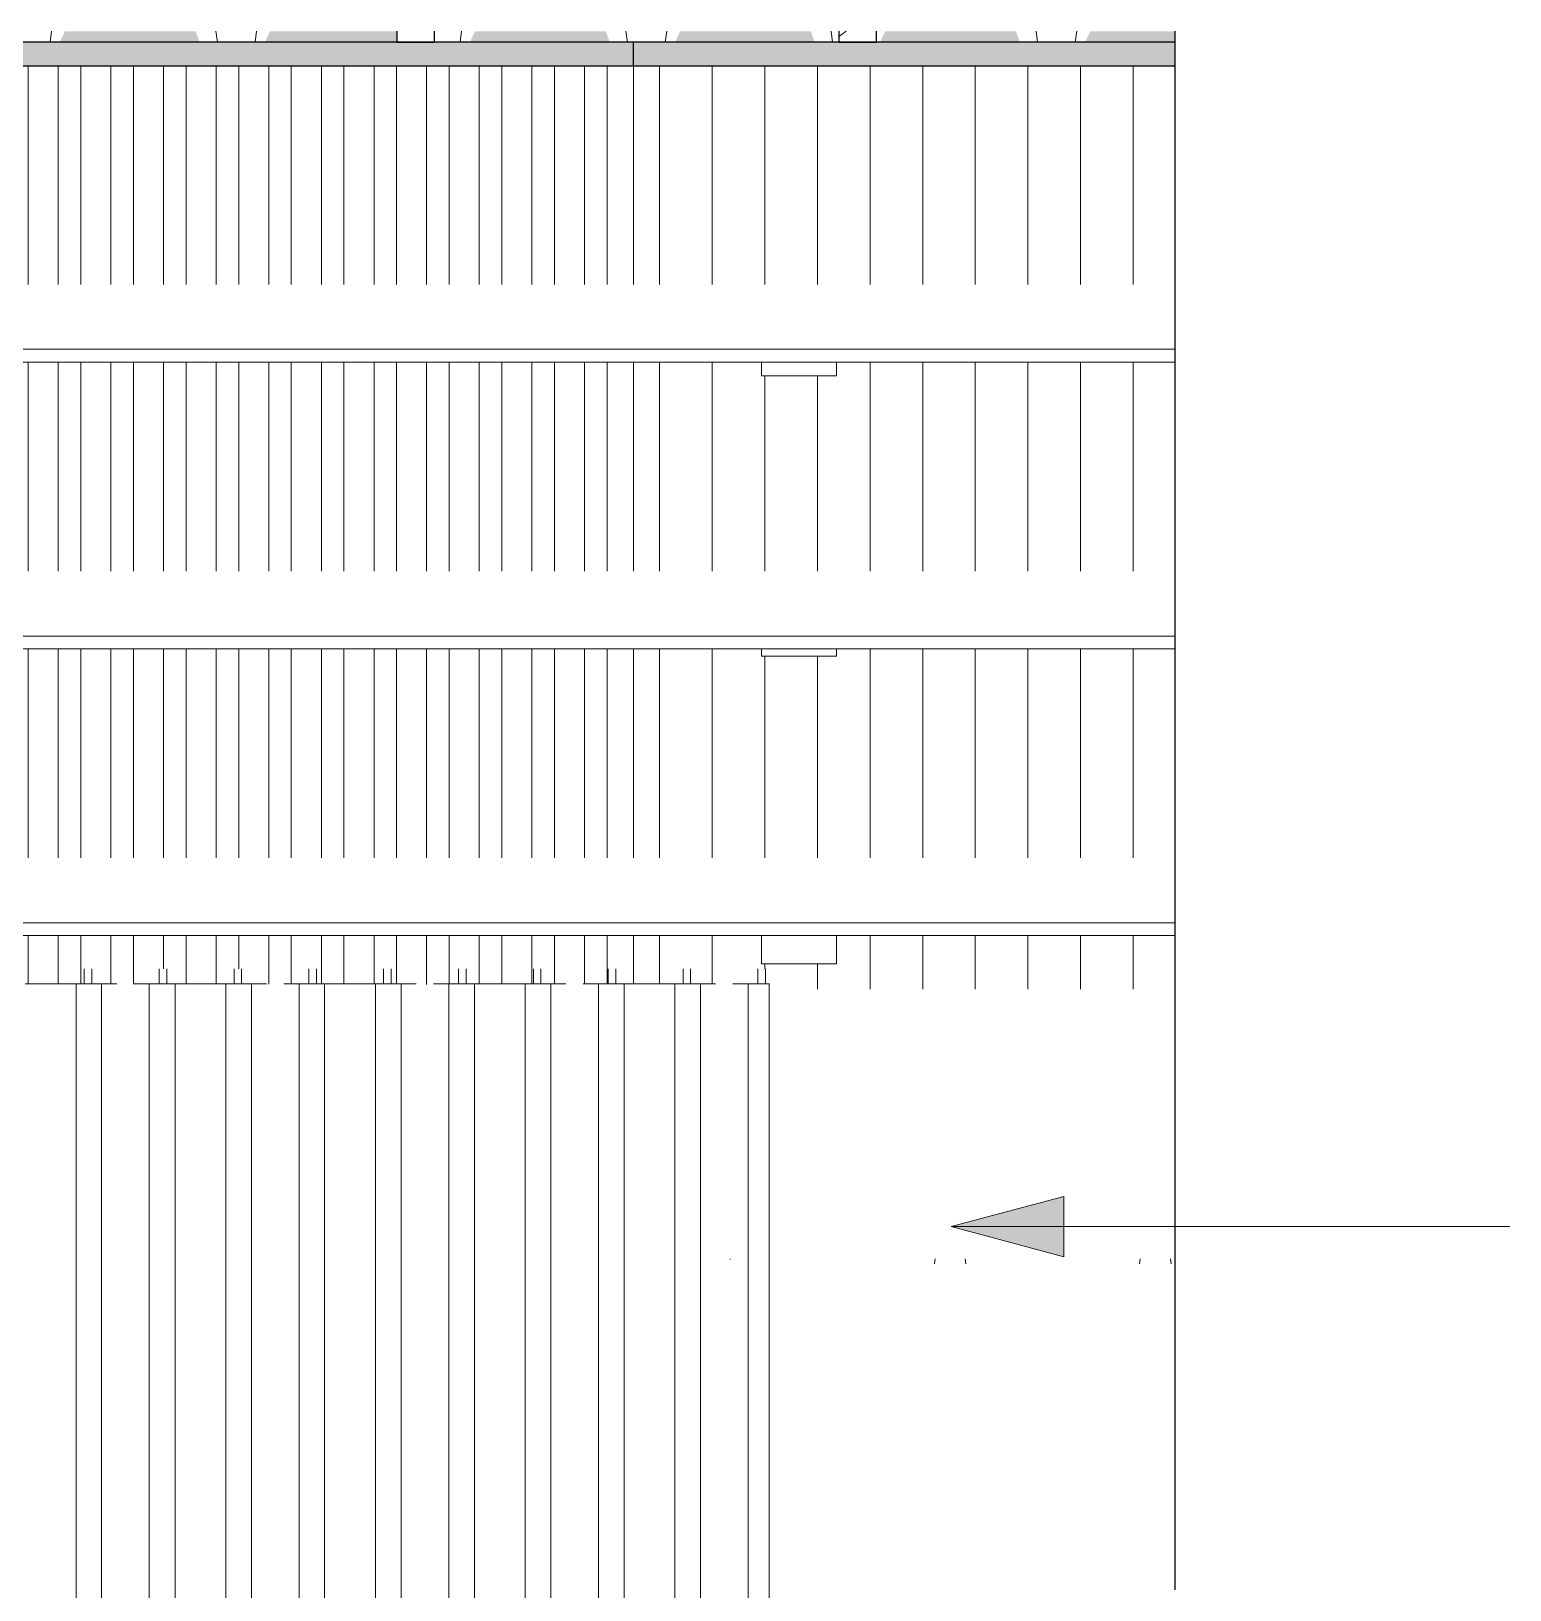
# Model space of a CAD drawing. Header units: millimetres. Extents: x -13140 to 14823, y 100 to 6213.
# Drawn here: x -1899 to 68, y 2980 to 5053 of the extents above; entities that cross this region are included whole.
import ezdxf

# ---------------------------------------------------------------- set-up
doc = ezdxf.new("R2010")
doc.units = ezdxf.units.MM
for name, color, linetype, lineweight in [('A-GLAZ-CURT', 52, 'Continuous', 9), ('A-GLAZ-CWMG', 51, 'Continuous', 9), ('A-ROOF', 132, 'Continuous', 9), ('A-ROOF-PATT', 132, 'Continuous', 9), ('A-WALL', 113, 'Continuous', 25), ('E-LITE-EQPM', 33, 'Continuous', 9), ('G-ANNO-TEXT', 231, 'Continuous', 9), ('I-FURN', 30, 'Continuous', 9)]:
    doc.layers.add(name, color=color, linetype=linetype, lineweight=lineweight)

# ---------------------------------------------------------------- blocks, each defined once
blk = doc.blocks.new('Blks_Decor Maisons du Monde_Cortina de Tecido - Bege-4411411-ELEVAÇÃO 2 SUÍTE')
at = {"layer": 'I-FURN', "color": 55}
for p, q in [((6024.6, 3786), (6024.6, 3806.1)), ((6034.6, 3806.1), (6034.6, 3786)), ((6124.2, 3786), (6124.2, 3806.1)), ((6134.2, 3806.1), (6134.2, 3786)), ((6223.8, 3786), (6223.8, 3806.1)), ((6233.8, 3806.1), (6233.8, 3786)), ((6323.4, 3786), (6323.4, 3806.1)), ((6333.4, 3806.1), (6333.4, 3786)), ((6422.9, 3786), (6422.9, 3806.1)), ((6432.9, 3806.1), (6432.9, 3786)), ((6522.5, 3786), (6522.5, 3806.1)), ((6532.5, 3806.1), (6532.5, 3786)), ((6622.1, 3786), (6622.1, 3806.1)), ((6632.1, 3806.1), (6632.1, 3786)), ((6721.7, 3786), (6721.7, 3806.1)), ((6731.7, 3806.1), (6731.7, 3786)), ((6821.2, 3786), (6821.2, 3806.1)), ((6831.2, 3806.1), (6831.2, 3786)), ((6920.8, 3786), (6920.8, 3806.1)), ((6930.8, 3806.1), (6930.8, 3786)), ((6013.6, 775), (6013.6, 3786)), ((6013.6, 3786), (6019.6, 3786)), ((6019.6, 3786), (6039.6, 3786)), ((6034.6, 3786), (6024.6, 3786)), ((6039.6, 3786), (6047.7, 3786)), ((6047.7, 775), (6047.7, 3786)), ((6111.1, 3786), (6111.1, 768.7)), ((6111.1, 3786), (6119.2, 3786)), ((6119.2, 3786), (6139.2, 3786)), ((6134.2, 3786), (6124.2, 3786)), ((6139.2, 3786), (6145.3, 3786)), ((6145.3, 3786), (6145.3, 721.4)), ((6212.7, 617.4), (6212.7, 3786)), ((6212.7, 3786), (6218.8, 3786)), ((6218.8, 3786), (6238.8, 3786)), ((6233.8, 3786), (6223.8, 3786)), ((6238.8, 3786), (6246.9, 3786)), ((6246.9, 564.8), (6246.9, 3786)), ((6310.3, 3786), (6310.3, 468.2)), ((6310.3, 3786), (6318.4, 3786)), ((6318.4, 3786), (6338.4, 3786)), ((6333.4, 3786), (6323.4, 3786)), ((6338.4, 3786), (6344.4, 3786)), ((6344.4, 3786), (6344.4, 416.2)), ((6411.9, 313.7), (6411.9, 3786)), ((6411.9, 3786), (6417.9, 3786)), ((6417.9, 3786), (6437.9, 3786)), ((6432.9, 3786), (6422.9, 3786)), ((6437.9, 3786), (6446, 3786)), ((6446, 261.3), (6446, 3786)), ((6509.4, 3786), (6509.4, 220)), ((6509.4, 3786), (6517.5, 3786)), ((6517.5, 3786), (6537.5, 3786)), ((6532.5, 3786), (6522.5, 3786)), ((6537.5, 3786), (6543.6, 3786)), ((6543.6, 3786), (6543.6, 220)), ((6611, 220), (6611, 3786)), ((6611, 3786), (6617.1, 3786)), ((6617.1, 3786), (6637.1, 3786)), ((6632.1, 3786), (6622.1, 3786)), ((6637.1, 3786), (6645.2, 3786)), ((6645.2, 220), (6645.2, 3786)), ((6708.6, 3786), (6708.6, 220)), ((6708.6, 3786), (6716.7, 3786)), ((6716.7, 3786), (6736.7, 3786)), ((6731.7, 3786), (6721.7, 3786)), ((6736.7, 3786), (6742.7, 3786)), ((6742.7, 3786), (6742.7, 220)), ((6810.2, 220), (6810.2, 3786)), ((6810.2, 3786), (6816.2, 3786)), ((6816.2, 3786), (6836.2, 3786)), ((6831.2, 3786), (6821.2, 3786)), ((6836.2, 3786), (6844.3, 3786)), ((6844.3, 220), (6844.3, 3786)), ((6907.7, 3786), (6907.7, 220)), ((6907.7, 3786), (6915.8, 3786)), ((6915.8, 3786), (6935.8, 3786)), ((6930.8, 3786), (6920.8, 3786)), ((6935.8, 220), (6935.8, 3786))]:
    blk.add_line(p, q, dxfattribs=at)
for points in [[(5946.1, 3786), (5946.1, 3786), (5947.8, 3786), (5955.2, 3786), (5966.3, 3786), (5979.8, 3786), (5993.4, 3786), (6004.5, 3786), (6011.8, 3786), (6013.6, 3786), (6013.6, 3786)], [(6145.3, 3786), (6145.3, 3786), (6147, 3786), (6154.4, 3786), (6165.5, 3786), (6179, 3786), (6192.5, 3786), (6203.6, 3786), (6211, 3786), (6212.7, 3786), (6212.7, 3786)], [(6344.4, 3786), (6344.4, 3786), (6346.1, 3786), (6353.5, 3786), (6364.6, 3786), (6378.1, 3786), (6391.7, 3786), (6402.8, 3786), (6410.1, 3786), (6411.9, 3786), (6411.9, 3786)], [(6543.6, 3786), (6543.6, 3786), (6545.3, 3786), (6552.7, 3786), (6563.8, 3786), (6577.3, 3786), (6590.8, 3786), (6601.9, 3786), (6609.3, 3786), (6611, 3786), (6611, 3786)], [(6742.7, 3786), (6742.7, 3786), (6744.4, 3786), (6751.8, 3786), (6762.9, 3786), (6776.4, 3786), (6790, 3786), (6801.1, 3786), (6808.4, 3786), (6810.2, 3786), (6810.2, 3786)]]:
    blk.add_open_spline(points, degree=3, dxfattribs=at)
for points, knots in [([(6047.7, 3786), (6047.7, 3786), (6049.4, 3786), (6056.6, 3786), (6063.8, 3786), (6067.7, 3786), (6067.8, 3786)], [0, 0, 0, 0, 0.392699, 0.785398, 1.178097, 1.189687, 1.189687, 1.189687, 1.189687]), ([(6091, 3786), (6091.1, 3786), (6095, 3786), (6102.3, 3786), (6109.4, 3786), (6111.1, 3786), (6111.1, 3786)], [1.951906, 1.951906, 1.951906, 1.951906, 1.963495, 2.356194, 2.748894, 3.141593, 3.141593, 3.141593, 3.141593]), ([(6246.9, 3786), (6246.9, 3786), (6248.5, 3786), (6255.7, 3786), (6263, 3786), (6266.9, 3786), (6267, 3786)], [0, 0, 0, 0, 0.392699, 0.785398, 1.178097, 1.189687, 1.189687, 1.189687, 1.189687]), ([(6290.1, 3786), (6290.3, 3786), (6294.2, 3786), (6301.4, 3786), (6308.6, 3786), (6310.3, 3786), (6310.3, 3786)], [1.951906, 1.951906, 1.951906, 1.951906, 1.963495, 2.356194, 2.748894, 3.141593, 3.141593, 3.141593, 3.141593]), ([(6446, 3786), (6446, 3786), (6447.7, 3786), (6454.9, 3786), (6462.1, 3786), (6466, 3786), (6466.1, 3786)], [0, 0, 0, 0, 0.392699, 0.785398, 1.178097, 1.189687, 1.189687, 1.189687, 1.189687]), ([(6489.3, 3786), (6489.4, 3786), (6493.3, 3786), (6500.6, 3786), (6507.7, 3786), (6509.4, 3786), (6509.4, 3786)], [1.951906, 1.951906, 1.951906, 1.951906, 1.963495, 2.356194, 2.748894, 3.141593, 3.141593, 3.141593, 3.141593]), ([(6645.2, 3786), (6645.2, 3786), (6646.8, 3786), (6654, 3786), (6661.3, 3786), (6665.2, 3786), (6665.3, 3786)], [0, 0, 0, 0, 0.392699, 0.785398, 1.178097, 1.189687, 1.189687, 1.189687, 1.189687]), ([(6688.4, 3786), (6688.6, 3786), (6692.5, 3786), (6699.7, 3786), (6706.9, 3786), (6708.6, 3786), (6708.6, 3786)], [1.951906, 1.951906, 1.951906, 1.951906, 1.963495, 2.356194, 2.748894, 3.141593, 3.141593, 3.141593, 3.141593]), ([(6844.3, 3786), (6844.3, 3786), (6846, 3786), (6853.2, 3786), (6860.4, 3786), (6864.3, 3786), (6864.4, 3786)], [0, 0, 0, 0, 0.392699, 0.785398, 1.178097, 1.189687, 1.189687, 1.189687, 1.189687]), ([(6887.6, 3786), (6887.7, 3786), (6891.6, 3786), (6898.9, 3786), (6906, 3786), (6907.7, 3786), (6907.7, 3786)], [1.951906, 1.951906, 1.951906, 1.951906, 1.963495, 2.356194, 2.748894, 3.141593, 3.141593, 3.141593, 3.141593])]:
    blk.add_open_spline(points, degree=3, knots=knots, dxfattribs=at)
blk = doc.blocks.new('Rectangular Mullion - Caibro-3577406-ELEVAÇÃO 2 SUÍTE')
at = {"layer": 'A-GLAZ-CWMG'}
h = blk.add_hatch(dxfattribs=at)
h.set_pattern_fill('FP_9', color=256, style=0, pattern_type=2)
h.set_pattern_definition([(216.87, (237.535, 254), (761.9991, 508.00136), [127, -1143]), (206.565, (389.94, 177.8), (-254.0006, -253.9997), [283.981, -283.981]), (198.435, (389.935, 50.8), (-507.99976, -254.0006), [160.644, -642.575])])
h.paths.add_polyline_path([(7028.7, 5038.3), (7078.7, 5038.3), (7078.5, 5052.9), (7028.7, 5052.9)])
at = {"layer": 'A-GLAZ-CWMG', "lineweight": 25}
for p, q in [((7028.7, 5052.9), (7028.7, 5038.3)), ((7028.7, 5038.3), (7078.7, 5038.3)), ((7078.7, 5038.3), (7078.7, 5052.9))]:
    blk.add_line(p, q, dxfattribs=at)
blk = doc.blocks.new('Rectangular Mullion - Caibro-V13-ELEVAÇÃO 2 SUÍTE')
at = {"layer": 'A-GLAZ-CWMG', "lineweight": 25}
for p, q in [((6440.4, 5052.9), (6440.4, 5038.3)), ((6440.4, 5038.3), (6490.4, 5038.3)), ((6490.4, 5038.3), (6490.4, 5052.9))]:
    blk.add_line(p, q, dxfattribs=at)
blk = doc.blocks.new('Rectangular Mullion - Terça-3638543-ELEVAÇÃO 2 SUÍTE')
at = {"layer": 'A-GLAZ-CWMG'}
for p, q in [((7475.4, 3867.2), (5728.3, 3867.2)), ((5728.3, 3850), (7475.4, 3850))]:
    blk.add_line(p, q, dxfattribs=at)
blk = doc.blocks.new('Rectangular Mullion - Terça-V20-ELEVAÇÃO 2 SUÍTE')
at = {"layer": 'A-GLAZ-CWMG'}
for p, q in [((7475.4, 4248.5), (5728.3, 4248.5)), ((5728.3, 4231.3), (7475.4, 4231.3))]:
    blk.add_line(p, q, dxfattribs=at)
blk = doc.blocks.new('Rectangular Mullion - Terça-V21-ELEVAÇÃO 2 SUÍTE')
at = {"layer": 'A-GLAZ-CWMG'}
for p, q in [((7475.4, 4629.8), (3975.4, 4629.8)), ((3975.4, 4612.6), (7475.4, 4612.6))]:
    blk.add_line(p, q, dxfattribs=at)
blk = doc.blocks.new('COLONIAL BASE - COLONIAL BASE-V23-ELEVAÇÃO 2 SUÍTE')
at = {"layer": 'A-GLAZ-CURT'}
blk.add_line((5560.7, 3413.4), (5559.8, 3420), dxfattribs=at)
blk = doc.blocks.new('COLONIAL BASE - COLONIAL BASE-3578828-ELEVAÇÃO 2 SUÍTE')
at = {"layer": 'A-GLAZ-CURT'}
for p, q in [((5287.9, 3413.4), (5287, 3420)), ((5519.8, 3420), (5518.8, 3413.4))]:
    blk.add_line(p, q, dxfattribs=at)
blk = doc.blocks.new('COLONIAL BASE - COLONIAL BASE-V22-ELEVAÇÃO 2 SUÍTE')
at = {"layer": 'A-GLAZ-CURT'}
blk.add_line((5246.9, 3420), (5246, 3413.4), dxfattribs=at)
blk = doc.blocks.new('COLONIAL BASE - COLONIAL BASE-V24-ELEVAÇÃO 2 SUÍTE')
at = {"layer": 'A-GLAZ-CURT'}
blk.add_line((6883.9, 3420), (6883.7, 3419.1), dxfattribs=at)
blk = doc.blocks.new('COLONIAL BASE - COLONIAL BASE-4234113-ELEVAÇÃO 2 SUÍTE')
at = {"layer": 'A-GLAZ-CURT'}
blk.add_line((7343.1, 5038.3), (7345.1, 5052.9), dxfattribs=at)
blk = doc.blocks.new('COLONIAL BASE - COLONIAL BASE-V25-ELEVAÇÃO 2 SUÍTE')
at = {"layer": 'A-GLAZ-CURT'}
blk.add_line((7290.9, 5052.9), (7292.9, 5038.3), dxfattribs=at)
blk = doc.blocks.new('COLONIAL BASE - COLONIAL BASE-V26-ELEVAÇÃO 2 SUÍTE')
at = {"layer": 'A-GLAZ-CURT'}
for p, q in [((6797.5, 5038.3), (6799.5, 5052.9)), ((7018.1, 5052.9), (7020.1, 5038.3))]:
    blk.add_line(p, q, dxfattribs=at)
blk = doc.blocks.new('SPOT DIRECIONAVEL - SPOT DIRECIONAVEL-4752158-ELEVAÇÃO 2 SUÍTE')
at = {"layer": 'E-LITE-EQPM'}
for p, q in [((6925.4, 4594.7), (6925.4, 4612.6)), ((7025.4, 4594.7), (7025.4, 4612.6)), ((7025.4, 4594.7), (6925.4, 4594.7))]:
    blk.add_line(p, q, dxfattribs=at)
blk = doc.blocks.new('SPOT DIRECIONAVEL - SPOT DIRECIONAVEL-V39-ELEVAÇÃO 2 SUÍTE')
at = {"layer": 'E-LITE-EQPM'}
for p, q in [((6925.4, 4221.7), (6925.4, 4231.3)), ((7025.4, 4221.7), (7025.4, 4231.3)), ((7025.4, 4221.7), (6925.4, 4221.7))]:
    blk.add_line(p, q, dxfattribs=at)
blk = doc.blocks.new('SPOT DIRECIONAVEL - SPOT DIRECIONAVEL-V40-ELEVAÇÃO 2 SUÍTE')
at = {"layer": 'E-LITE-EQPM'}
for p, q in [((6925.4, 3812.4), (6925.4, 3850)), ((7025.4, 3812.4), (7025.4, 3850)), ((7025.4, 3812.4), (6925.4, 3812.4))]:
    blk.add_line(p, q, dxfattribs=at)

msp = doc.modelspace()

# ---------------------------------------------------------------- hatches: boundary and pattern name
at = {"layer": 'A-ROOF-PATT'}
for points in [[(-5368.392, 5006.988), (-376.676, 5006.988), (-376.676, 5038.309), (-5467.829, 5038.309), (-5467.829, 5006.988), (-5388.28, 5006.988)], [(-5467.829, 5006.988), (-1097.561, 5006.988), (-1097.561, 5038.309), (-5467.829, 5038.309)]]:
    msp.add_hatch(color=256, dxfattribs=at).paths.add_polyline_path(points)
h = msp.add_hatch(dxfattribs=at)
h.set_pattern_fill('FP_7', color=256, style=0, pattern_type=2)
h.set_pattern_definition([(0, (-7791.98, 1335.25), (0, 65.688), [30.48, -121.92]), (16.032, (-7852.941, 1322.114), (216.983637, 84.24892), [31.713, -443.988]), (163.968, (-7700.541, 1322.114), (-216.983637, 84.24892), [31.713, -443.988]), (8.176, (-7822.461, 1330.873), (359.59564, 73.560326), [30.793, -431.102]), (351.824, (-7761.501, 1335.252), (359.59564, -73.560326), [30.793, -431.096]), (90, (-7852.94, 1322.11), (-152.4, 9e-15), [])])
h.paths.add_polyline_path([(-2133.593, 5038.309), (-2000.895, 5038.309), (-2000.895, 5052.925), (-2126.895, 5052.761), (-2131.244, 5043.667), (-2133.869, 5038.309)])
h.paths.add_polyline_path([(-377.561, 5038.309), (-377.561, 5052.925), (-489.972, 5052.761), (-494.321, 5043.667), (-497.023, 5038.309), (-416.451, 5038.309)])
h.paths.add_polyline_path([(-3765.895, 5038.309), (-3765.895, 5048.174), (-3770.516, 5038.309)])
h.paths.add_polyline_path([(-5407.792, 5038.309), (-5221.541, 5038.309), (-5226.879, 5052.925), (-5400.741, 5052.761), (-5405.091, 5043.667), (-5407.715, 5038.462)])
h.paths.add_polyline_path([(-3715.895, 5038.309), (-3584.618, 5038.309), (-3589.955, 5052.925), (-3715.895, 5052.925)])
h.paths.add_polyline_path([(-3861.633, 5038.309), (-3857.438, 5038.309), (-3862.776, 5052.925), (-4036.639, 5052.761), (-4040.988, 5043.667), (-4043.336, 5038.309), (-3876.844, 5038.309)])
h.paths.add_polyline_path([(-587.787, 5038.309), (-583.592, 5038.309), (-588.93, 5052.925), (-762.792, 5052.761), (-767.142, 5043.667), (-769.49, 5038.309), (-615.324, 5038.309)])
h.paths.add_polyline_path([(-3498.048, 5038.309), (-3311.797, 5038.309), (-3317.135, 5052.925), (-3490.998, 5052.761), (-3495.347, 5043.667), (-3497.971, 5038.462)])
h.paths.add_polyline_path([(-860.608, 5038.309), (-856.413, 5038.309), (-861.75, 5052.925), (-1035.613, 5052.761), (-1039.962, 5043.667), (-1042.311, 5038.309), (-893.746, 5038.309)])
h.paths.add_polyline_path([(-5134.972, 5038.309), (-4948.72, 5038.309), (-4954.058, 5052.925), (-5127.921, 5052.761), (-5132.27, 5043.667), (-5134.894, 5038.462)])
h.paths.add_polyline_path([(-3225.228, 5038.309), (-3177.561, 5038.309), (-3177.561, 5052.925), (-3218.177, 5052.761), (-3222.526, 5043.667), (-3225.151, 5038.462)])
h.paths.add_polyline_path([(-3127.561, 5038.309), (-3038.977, 5038.309), (-3044.314, 5052.925), (-3127.561, 5052.925)])
h.paths.add_polyline_path([(-1129.841, 5038.309), (-1129.233, 5038.309), (-1134.571, 5052.925), (-1308.433, 5052.761), (-1312.783, 5043.667), (-1315.131, 5038.309), (-1132.394, 5038.309)])
h.paths.add_polyline_path([(-4134.454, 5038.309), (-4130.259, 5038.309), (-4135.596, 5052.925), (-4304.228, 5052.925), (-4304.228, 5038.309), (-4155.266, 5038.309)])
h.paths.add_polyline_path([(-2952.407, 5038.309), (-2766.156, 5038.309), (-2771.494, 5052.925), (-2945.356, 5052.761), (-2949.706, 5043.667)])
h.paths.add_polyline_path([(-1412.561, 5038.309), (-1412.561, 5052.925), (-1581.254, 5052.761), (-1585.603, 5043.667), (-1587.952, 5038.309), (-1450.591, 5038.309)])
h.paths.add_polyline_path([(-2679.587, 5038.309), (-2589.228, 5038.309), (-2589.228, 5052.925), (-2672.536, 5052.761), (-2676.885, 5043.667)])
h.paths.add_polyline_path([(-4862.151, 5038.309), (-4675.9, 5038.309), (-4681.238, 5052.925), (-4855.1, 5052.761), (-4859.45, 5043.667)])
h.paths.add_polyline_path([(-1679.069, 5038.309), (-1674.874, 5038.309), (-1680.212, 5052.925), (-1854.074, 5052.761), (-1858.424, 5043.667), (-1860.772, 5038.309), (-1689.239, 5038.309)])
h.paths.add_polyline_path([(-4407.274, 5038.309), (-4403.079, 5038.309), (-4408.417, 5052.925), (-4582.28, 5052.761), (-4586.629, 5043.667), (-4588.977, 5038.309), (-4433.689, 5038.309)])
h.paths.add_polyline_path([(-2539.228, 5038.309), (-2493.336, 5038.309), (-2498.673, 5052.925), (-2539.228, 5052.925)])
h.paths.add_polyline_path([(-1948.303, 5038.309), (-1947.695, 5038.309), (-1950.895, 5047.071), (-1950.895, 5038.309)])
h.paths.add_polyline_path([(-2406.766, 5038.309), (-2220.515, 5038.309), (-2225.853, 5052.925), (-2399.715, 5052.761), (-2404.065, 5043.667), (-2405.182, 5041.45)])
h = msp.add_hatch(dxfattribs=at)
h.set_pattern_fill('FP_8', color=256, style=0, pattern_type=2)
h.set_pattern_definition([(90, (-7852.94, 1190), (-70, 4e-15), [])])
h.paths.add_polyline_path([(-3877.561, 3778.716), (-3826.923, 3778.716), (-3826.923, 3786), (-3821.923, 3786), (-3821.923, 3806.075), (-3811.923, 3806.075), (-3811.923, 3786), (-3776.748, 3785.541), (-3772.329, 3784.82), (-3758.538, 3785.271), (-3753.899, 3786), (-3722.348, 3786), (-3722.348, 3806.075), (-3712.348, 3806.075), (-3712.348, 3786), (-3622.774, 3786), (-3622.774, 3806.075), (-3612.774, 3806.075), (-3612.774, 3786), (-3577.6, 3785.541), (-3573.18, 3784.82), (-3559.389, 3785.271), (-3554.75, 3786), (-3523.2, 3786), (-3523.2, 3806.075), (-3513.2, 3806.075), (-3513.2, 3786), (-3423.625, 3786), (-3423.625, 3806.075), (-3413.625, 3806.075), (-3413.625, 3786), (-3378.451, 3785.541), (-3374.031, 3784.82), (-3359.774, 3785.393), (-3355.601, 3786), (-3324.051, 3786), (-3324.051, 3806.075), (-3314.051, 3806.075), (-3314.051, 3786), (-3224.476, 3786), (-3224.476, 3806.075), (-3214.476, 3806.075), (-3214.476, 3786), (-3179.302, 3785.541), (-3174.882, 3784.82), (-3160.9, 3785.319), (-3156.452, 3786), (-3124.902, 3786), (-3124.902, 3806.075), (-3114.902, 3806.075), (-3114.902, 3786), (-3025.327, 3786), (-3025.327, 3806.075), (-3015.327, 3806.075), (-3015.327, 3786), (-2980.153, 3785.541), (-2975.733, 3784.82), (-2961.942, 3785.268), (-2957.303, 3786), (-2925.753, 3786), (-2925.753, 3806.075), (-2915.753, 3806.075), (-2915.753, 3786), (-2826.178, 3786), (-2826.178, 3806.075), (-2816.178, 3806.075), (-2816.178, 3786), (-2781.004, 3785.541), (-2776.584, 3784.82), (-2762.793, 3785.268), (-2758.154, 3786), (-2726.604, 3786), (-2726.604, 3806.075), (-2716.604, 3806.075), (-2716.604, 3786), (-2627.029, 3786), (-2627.029, 3806.075), (-2617.029, 3806.075), (-2617.029, 3786), (-2612.029, 3786), (-2612.029, 3778.716), (-2132.029, 3778.716), (-2132.029, 3786), (-2130.561, 3786), (-2130.561, 3849.981), (-2190.895, 3849.981), (-2190.895, 3812.4), (-2290.895, 3812.4), (-2290.895, 3849.981), (-3554.228, 3849.981), (-3554.228, 3812.4), (-3654.228, 3812.4), (-3654.228, 3849.981), (-3877.561, 3849.981), (-3877.561, 3796.504)])
h.paths.add_polyline_path([(-893.746, 3778.716), (-377.561, 3778.716), (-377.561, 3849.981), (-827.561, 3849.981), (-827.561, 3812.395), (-927.561, 3812.395), (-927.561, 3849.981), (-2124.561, 3849.981), (-2124.561, 3806.075), (-2117.029, 3806.075), (-2117.029, 3786), (-2027.455, 3786), (-2027.455, 3806.075), (-2017.455, 3806.075), (-2017.455, 3786), (-1982.28, 3785.541), (-1977.861, 3784.82), (-1964.07, 3785.268), (-1959.431, 3786), (-1927.88, 3786), (-1927.88, 3806.075), (-1917.88, 3806.075), (-1917.88, 3786), (-1828.306, 3786), (-1828.306, 3806.075), (-1818.306, 3806.075), (-1818.306, 3786), (-1783.131, 3785.541), (-1778.712, 3784.82), (-1764.921, 3785.268), (-1760.282, 3786), (-1728.731, 3786), (-1728.731, 3806.075), (-1718.731, 3806.075), (-1718.731, 3786), (-1629.157, 3786), (-1629.157, 3806.075), (-1619.157, 3806.075), (-1619.157, 3786), (-1583.983, 3785.541), (-1579.563, 3784.82), (-1565.772, 3785.268), (-1561.133, 3786), (-1529.583, 3786), (-1529.583, 3806.075), (-1519.583, 3806.075), (-1519.583, 3786), (-1430.008, 3786), (-1430.008, 3806.075), (-1420.008, 3806.075), (-1420.008, 3786), (-1384.834, 3785.541), (-1380.414, 3784.82), (-1366.623, 3785.268), (-1361.984, 3786), (-1330.434, 3786), (-1330.434, 3806.075), (-1320.434, 3806.075), (-1320.434, 3786), (-1230.859, 3786), (-1230.859, 3806.075), (-1220.859, 3806.075), (-1220.859, 3786), (-1185.685, 3785.541), (-1181.265, 3784.82), (-1167.474, 3785.268), (-1162.835, 3786), (-1131.285, 3786), (-1131.285, 3806.075), (-1121.285, 3806.075), (-1121.285, 3786), (-1031.71, 3786), (-1031.71, 3806.075), (-1021.71, 3806.075), (-1021.71, 3786), (-986.536, 3785.541), (-982.116, 3784.82), (-968.325, 3785.268), (-963.686, 3786), (-932.136, 3786), (-932.136, 3806.075), (-922.136, 3806.075), (-922.136, 3786), (-917.136, 3786), (-917.136, 3778.716)])
h.paths.add_polyline_path([(-2564.281, 3953.427), (-2130.561, 3953.427), (-2130.561, 4231.278), (-3877.561, 4231.278), (-3877.561, 3953.427), (-2604.056, 3953.427)])
h.paths.add_polyline_path([(-1848.338, 3953.427), (-377.561, 3953.427), (-377.561, 4231.278), (-827.561, 4231.278), (-827.561, 4221.716), (-927.561, 4221.716), (-927.561, 4231.278), (-2124.561, 4231.278), (-2124.561, 3953.427), (-1888.112, 3953.427)])
h.paths.add_polyline_path([(-3121.126, 4334.723), (-377.561, 4334.723), (-377.561, 4612.574), (-827.561, 4612.574), (-827.561, 4594.747), (-927.561, 4594.747), (-927.561, 4612.574), (-3877.561, 4612.574), (-3877.561, 4334.723), (-3160.9, 4334.723)])
h.paths.add_polyline_path([(-1609.69, 4716.019), (-377.561, 4716.019), (-377.561, 5006.988), (-5467.561, 5006.988), (-5467.561, 4912.716), (-3877.561, 4912.716), (-3877.561, 4716.019), (-1649.464, 4716.019)])
h = msp.add_hatch(dxfattribs=at)
h.set_pattern_fill('FP_13', color=256, style=0, pattern_type=2)
h.set_pattern_definition([(90, (-9352.94, 1190), (-70, 4e-15), [])])
h.paths.add_polyline_path([(-3877.561, 3778.716), (-3826.923, 3778.716), (-3826.923, 3786), (-3821.923, 3786), (-3821.923, 3806.075), (-3811.923, 3806.075), (-3811.923, 3786), (-3776.748, 3785.541), (-3772.329, 3784.82), (-3758.538, 3785.271), (-3753.899, 3786), (-3722.348, 3786), (-3722.348, 3806.075), (-3712.348, 3806.075), (-3712.348, 3786), (-3622.774, 3786), (-3622.774, 3806.075), (-3612.774, 3806.075), (-3612.774, 3786), (-3577.6, 3785.541), (-3573.18, 3784.82), (-3559.389, 3785.271), (-3554.75, 3786), (-3523.2, 3786), (-3523.2, 3806.075), (-3513.2, 3806.075), (-3513.2, 3786), (-3423.625, 3786), (-3423.625, 3806.075), (-3413.625, 3806.075), (-3413.625, 3786), (-3378.451, 3785.541), (-3374.031, 3784.82), (-3359.774, 3785.393), (-3355.601, 3786), (-3324.051, 3786), (-3324.051, 3806.075), (-3314.051, 3806.075), (-3314.051, 3786), (-3224.476, 3786), (-3224.476, 3806.075), (-3214.476, 3806.075), (-3214.476, 3786), (-3179.302, 3785.541), (-3174.882, 3784.82), (-3160.9, 3785.319), (-3156.452, 3786), (-3124.902, 3786), (-3124.902, 3806.075), (-3114.902, 3806.075), (-3114.902, 3786), (-3025.327, 3786), (-3025.327, 3806.075), (-3015.327, 3806.075), (-3015.327, 3786), (-2980.153, 3785.541), (-2975.733, 3784.82), (-2961.942, 3785.268), (-2957.303, 3786), (-2925.753, 3786), (-2925.753, 3806.075), (-2915.753, 3806.075), (-2915.753, 3786), (-2826.178, 3786), (-2826.178, 3806.075), (-2816.178, 3806.075), (-2816.178, 3786), (-2781.004, 3785.541), (-2776.584, 3784.82), (-2762.793, 3785.268), (-2758.154, 3786), (-2726.604, 3786), (-2726.604, 3806.075), (-2716.604, 3806.075), (-2716.604, 3786), (-2627.029, 3786), (-2627.029, 3806.075), (-2617.029, 3806.075), (-2617.029, 3786), (-2612.029, 3786), (-2612.029, 3778.716), (-2132.029, 3778.716), (-2132.029, 3786), (-2130.561, 3786), (-2130.561, 3849.981), (-2190.895, 3849.981), (-2190.895, 3812.4), (-2290.895, 3812.4), (-2290.895, 3849.981), (-3554.228, 3849.981), (-3554.228, 3812.4), (-3654.228, 3812.4), (-3654.228, 3849.981), (-3877.561, 3849.981), (-3877.561, 3796.504)])
h.paths.add_polyline_path([(-1773.484, 3784.815), (-1773.484, 3784.82), (-1764.921, 3785.268), (-1760.282, 3786), (-1728.731, 3786), (-1728.731, 3806.075), (-1718.731, 3806.075), (-1718.731, 3786), (-1629.157, 3786), (-1629.157, 3806.075), (-1619.157, 3806.075), (-1619.157, 3786), (-1583.983, 3785.541), (-1579.563, 3784.82), (-1565.772, 3785.268), (-1561.133, 3786), (-1529.583, 3786), (-1529.583, 3806.075), (-1519.583, 3806.075), (-1519.583, 3786), (-1430.008, 3786), (-1430.008, 3806.075), (-1420.008, 3806.075), (-1420.008, 3786), (-1384.834, 3785.541), (-1380.414, 3784.82), (-1366.623, 3785.268), (-1361.984, 3786), (-1330.434, 3786), (-1330.434, 3806.075), (-1320.434, 3806.075), (-1320.434, 3786), (-1230.859, 3786), (-1230.859, 3806.075), (-1220.859, 3806.075), (-1220.859, 3786), (-1185.685, 3785.541), (-1181.265, 3784.82), (-1167.474, 3785.268), (-1162.835, 3786), (-1131.285, 3786), (-1131.285, 3806.075), (-1121.285, 3806.075), (-1121.285, 3786), (-1097.561, 3786), (-1097.561, 3849.981), (-2124.561, 3849.981), (-2124.561, 3806.075), (-2117.029, 3806.075), (-2117.029, 3786), (-2027.455, 3786), (-2027.455, 3806.075), (-2017.455, 3806.075), (-2017.455, 3786), (-1982.28, 3785.541), (-1977.861, 3784.82), (-1964.07, 3785.268), (-1959.431, 3786), (-1927.88, 3786), (-1927.88, 3806.075), (-1917.88, 3806.075), (-1917.88, 3786), (-1828.306, 3786), (-1828.306, 3806.075), (-1818.306, 3806.075), (-1818.306, 3786), (-1783.131, 3785.541), (-1778.712, 3784.82), (-1773.519, 3784.815)])
h.paths.add_polyline_path([(-1768.788, 3953.427), (-1097.561, 3953.427), (-1097.561, 4231.278), (-2124.561, 4231.278), (-2124.561, 3953.427), (-1808.563, 3953.427)])
h.paths.add_polyline_path([(-3877.561, 3953.427), (-2130.561, 3953.427), (-2130.561, 4231.278), (-3877.561, 4231.278), (-3877.561, 3986.87)])
h.paths.add_polyline_path([(-3359.774, 4334.723), (-1097.561, 4334.723), (-1097.561, 4612.574), (-3877.561, 4612.574), (-3877.561, 4334.723), (-3399.548, 4334.723)])
h.paths.add_polyline_path([(-3041.577, 4716.019), (-1097.561, 4716.019), (-1097.561, 5006.988), (-5467.561, 5006.988), (-5467.561, 4912.716), (-3877.561, 4912.716), (-3877.561, 4716.019), (-3081.351, 4716.019)])
at = {"layer": 'G-ANNO-TEXT'}
msp.add_hatch(color=7, dxfattribs=at).paths.add_polyline_path([(-675.114, 3463.063), (-525.114, 3422.87), (-525.114, 3503.255)])

# ---------------------------------------------------------------- linework, layer by layer
at = {"layer": 'A-ROOF', "lineweight": 25}
for p, q in [((-376.676, 5038.309), (-5467.829, 5038.309)), ((-1097.561, 5006.988), (-1097.561, 5038.309)), ((-5467.829, 5006.988), (-376.676, 5006.988))]:
    msp.add_line(p, q, dxfattribs=at)
at = {"layer": 'A-ROOF'}
for p, q in [((-1097.561, 4716.019), (-1097.561, 5006.988)), ((-1097.561, 4334.723), (-1097.561, 4612.574)), ((-1097.561, 3953.427), (-1097.561, 4231.278)), ((-1097.561, 3786), (-1097.561, 3849.981))]:
    msp.add_line(p, q, dxfattribs=at)
at = {"layer": 'A-WALL'}
msp.add_line((-377.561, 5052.925), (-377.561, 2980), dxfattribs=at)
at = {"layer": 'G-ANNO-TEXT', "color": 7}
for p, q in [((-525.114, 3503.255), (-675.114, 3463.063)), ((-525.114, 3422.87), (-525.114, 3503.255)), ((-675.114, 3463.063), (-525.114, 3422.87)), ((-675.114, 3463.063), (68.283, 3463.063))]:
    msp.add_line(p, q, dxfattribs=at)

# ---------------------------------------------------------------- block references
at = {"layer": 'A-GLAZ-CURT'}
for name, p in [('COLONIAL BASE - COLONIAL BASE-V26-ELEVAÇÃO 2 SUÍTE', (-8671.403, 0)), ('COLONIAL BASE - COLONIAL BASE-4234113-ELEVAÇÃO 2 SUÍTE', (-8944.223, 0)), ('COLONIAL BASE - COLONIAL BASE-V26-ELEVAÇÃO 2 SUÍTE', (-8125.762, 0)), ('COLONIAL BASE - COLONIAL BASE-V26-ELEVAÇÃO 2 SUÍTE', (-7852.941, 0)), ('COLONIAL BASE - COLONIAL BASE-V25-ELEVAÇÃO 2 SUÍTE', (-7852.941, 0)), ('COLONIAL BASE - COLONIAL BASE-4234113-ELEVAÇÃO 2 SUÍTE', (-7852.941, 0)), ('COLONIAL BASE - COLONIAL BASE-V24-ELEVAÇÃO 2 SUÍTE', (-7852.941, 0)), ('COLONIAL BASE - COLONIAL BASE-V22-ELEVAÇÃO 2 SUÍTE', (-5943.198, 0)), ('COLONIAL BASE - COLONIAL BASE-3578828-ELEVAÇÃO 2 SUÍTE', (-5943.198, 0)), ('COLONIAL BASE - COLONIAL BASE-V23-ELEVAÇÃO 2 SUÍTE', (-5943.198, 0))]:
    msp.add_blockref(name, p, dxfattribs=at)
at = {"layer": 'A-GLAZ-CWMG'}
for name in ['Rectangular Mullion - Caibro-V13-ELEVAÇÃO 2 SUÍTE', 'Rectangular Mullion - Caibro-3577406-ELEVAÇÃO 2 SUÍTE', 'Rectangular Mullion - Terça-V21-ELEVAÇÃO 2 SUÍTE', 'Rectangular Mullion - Terça-V20-ELEVAÇÃO 2 SUÍTE', 'Rectangular Mullion - Terça-3638543-ELEVAÇÃO 2 SUÍTE']:
    msp.add_blockref(name, (-7852.941, 0), dxfattribs=at)
at = {"layer": 'E-LITE-EQPM'}
for name in ['SPOT DIRECIONAVEL - SPOT DIRECIONAVEL-4752158-ELEVAÇÃO 2 SUÍTE', 'SPOT DIRECIONAVEL - SPOT DIRECIONAVEL-V39-ELEVAÇÃO 2 SUÍTE', 'SPOT DIRECIONAVEL - SPOT DIRECIONAVEL-V40-ELEVAÇÃO 2 SUÍTE']:
    msp.add_blockref(name, (-7852.941, 0), dxfattribs=at)
at = {"layer": 'I-FURN', "color": 55}
msp.add_blockref('Blks_Decor Maisons du Monde_Cortina de Tecido - Bege-4411411-ELEVAÇÃO 2 SUÍTE', (-7852.941, 0), dxfattribs=at)

doc.saveas('drawing.dxf')
